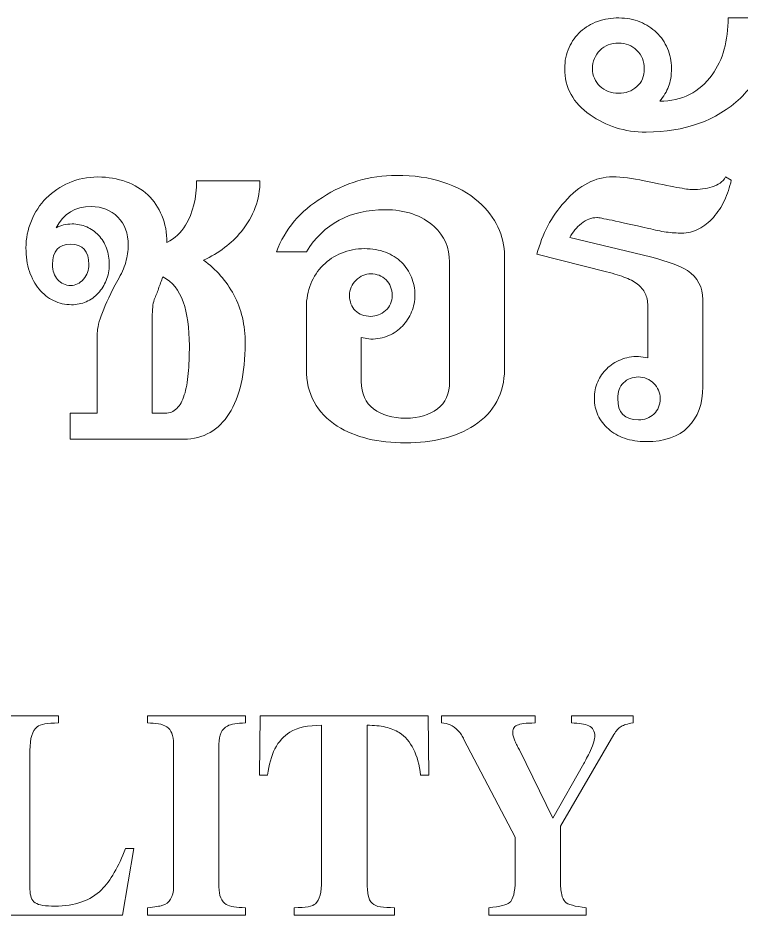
# Model space of a CAD drawing. Header units: millimetres. Extents: x -900 to 690, y -288 to -9.
# Drawn here: x -287 to -92.6, y -286.6 to -45.5 of the extents above; entities that cross this region are included whole.
import ezdxf

# ---------------------------------------------------------------- set-up
doc = ezdxf.new("R2010")
doc.units = ezdxf.units.MM
doc.header["$MEASUREMENT"] = 0
doc.layers.add('Layer 1', color=7, linetype='Continuous')

msp = doc.modelspace()

# ---------------------------------------------------------------- linework, layer by layer
at = {"layer": 'Layer 1', "color": 250, "lineweight": 20}
for points, knots in [([(-82.8899, -45.5314), (-83.324, -49.8719), (-84.3657, -53.8362), (-86.0151, -57.3954), (-86.0151, -57.3954), (-87.6645, -60.9546), (-89.9216, -64.1666), (-92.7863, -67.0603), (-92.7863, -67.0603), (-99.3549, -73.1659), (-107.8044, -76.2043), (-118.1348, -76.2043), (-118.1348, -76.2043), (-123.8932, -76.2043), (-128.9282, -74.6417), (-133.2397, -71.5455), (-133.2397, -71.5455), (-137.7828, -68.3914), (-140.0399, -64.2534), (-140.0399, -59.1606), (-140.0399, -59.1606), (-140.0399, -57.0771), (-139.6637, -55.1962), (-138.8824, -53.489), (-138.8824, -53.489), (-138.13, -51.8107), (-137.0883, -50.3638), (-135.7862, -49.1774), (-135.7862, -49.1774), (-134.484, -47.991), (-132.9504, -47.094), (-131.1852, -46.4574), (-131.1852, -46.4574), (-129.3912, -45.8497), (-127.4813, -45.5314), (-125.4558, -45.5314), (-125.4558, -45.5314), (-123.4013, -45.5314), (-121.5204, -45.8786), (-119.8131, -46.6021), (-119.8131, -46.6021), (-118.0769, -47.2965), (-116.6012, -48.2514), (-115.3569, -49.4668), (-115.3569, -49.4668), (-114.1126, -50.6821), (-113.1288, -52.1), (-112.4343, -53.7494), (-112.4343, -53.7494), (-111.7109, -55.3988), (-111.3636, -57.135), (-111.3636, -59.0159), (-111.3636, -59.0159), (-111.3636, -61.0414), (-111.6241, -62.7198), (-112.116, -63.993), (-112.116, -63.993), (-112.6368, -65.2951), (-113.4181, -66.5973), (-114.4888, -67.8994), (-114.4888, -67.8994), (-108.4989, -67.8994), (-103.8112, -65.5266), (-100.4256, -60.781), (-100.4256, -60.781), (-98.9498, -58.8133), (-97.8791, -56.5273), (-97.1557, -53.952), (-97.1557, -53.952), (-96.4612, -51.4055), (-96.114, -48.5697), (-96.114, -45.5314), (-96.114, -45.5314), (-96.114, -45.5314), (-82.8899, -45.5314), (-82.8899, -45.5314)], [0, 0, 0, 0, 0.05, 0.05, 0.05, 0.05, 0.1, 0.1, 0.1, 0.1, 0.15, 0.15, 0.15, 0.15, 0.2, 0.2, 0.2, 0.2, 0.25, 0.25, 0.25, 0.25, 0.3, 0.3, 0.3, 0.3, 0.35, 0.35, 0.35, 0.35, 0.4, 0.4, 0.4, 0.4, 0.45, 0.45, 0.45, 0.45, 0.5, 0.5, 0.5, 0.5, 0.55, 0.55, 0.55, 0.55, 0.6, 0.6, 0.6, 0.6, 0.65, 0.65, 0.65, 0.65, 0.7, 0.7, 0.7, 0.7, 0.75, 0.75, 0.75, 0.75, 0.8, 0.8, 0.8, 0.8, 0.85, 0.85, 0.85, 0.85, 0.9, 0.9, 0.9, 0.9, 1, 1, 1, 1]), ([(-118.6557, -59.1606), (-118.6557, -57.1929), (-119.3212, -55.5435), (-120.6523, -54.2413), (-120.6523, -54.2413), (-121.9834, -52.9392), (-123.6328, -52.3026), (-125.6005, -52.3026), (-125.6005, -52.3026), (-127.5971, -52.3026), (-129.2465, -52.9392), (-130.5776, -54.2413), (-130.5776, -54.2413), (-131.9087, -55.5435), (-132.5742, -57.1929), (-132.5742, -59.1606), (-132.5742, -59.1606), (-132.5742, -61.0414), (-131.9087, -62.604), (-130.5776, -63.8772), (-130.5776, -63.8772), (-129.2465, -65.1505), (-127.5971, -65.7871), (-125.6005, -65.7871), (-125.6005, -65.7871), (-123.6328, -65.7871), (-121.9834, -65.1794), (-120.6523, -63.993), (-120.6523, -63.993), (-119.3212, -62.8066), (-118.6557, -61.2151), (-118.6557, -59.1606)], [0, 0, 0, 0, 0.11111111, 0.11111111, 0.11111111, 0.11111111, 0.22222222, 0.22222222, 0.22222222, 0.22222222, 0.33333333, 0.33333333, 0.33333333, 0.33333333, 0.44444444, 0.44444444, 0.44444444, 0.44444444, 0.55555556, 0.55555556, 0.55555556, 0.55555556, 0.66666667, 0.66666667, 0.66666667, 0.66666667, 0.77777778, 0.77777778, 0.77777778, 0.77777778, 1, 1, 1, 1]), ([(-221.9595, -89.2836), (-221.9595, -94.2607), (-223.6378, -98.8327), (-227.0234, -102.9996), (-227.0234, -102.9996), (-229.6277, -106.1248), (-232.9844, -108.6712), (-237.1223, -110.6389), (-237.1223, -110.6389), (-233.7367, -113.0696), (-231.0167, -116.1658), (-228.9911, -119.9565), (-228.9911, -119.9565), (-226.9366, -123.7472), (-225.9238, -128.0877), (-225.9238, -133.0069), (-225.9238, -133.0069), (-225.9238, -137.0291), (-226.3, -140.6173), (-227.0234, -143.7714), (-227.0234, -143.7714), (-227.7469, -146.9544), (-228.8175, -149.6455), (-230.2065, -151.8447), (-230.2065, -151.8447), (-231.5954, -154.0439), (-233.3027, -155.7222), (-235.3861, -156.9086), (-235.3861, -156.9086), (-237.4406, -158.095), (-239.7845, -158.7027), (-242.4467, -158.7027), (-242.4467, -158.7027), (-242.4467, -158.7027), (-272.9749, -158.7027), (-272.9749, -158.7027), (-272.9749, -158.7027), (-272.9749, -158.7027), (-272.9749, -151.7579), (-272.9749, -151.7579), (-272.9749, -151.7579), (-272.9749, -151.7579), (-265.6828, -151.7579), (-265.6828, -151.7579), (-265.6828, -151.7579), (-265.6828, -151.7579), (-265.6828, -130.229), (-265.6828, -130.229), (-265.6828, -130.229), (-265.6828, -127.5668), (-263.8598, -122.8212), (-260.1849, -115.9922), (-260.1849, -115.9922), (-259.201, -114.3428), (-258.5065, -112.7513), (-258.0435, -111.1887), (-258.0435, -111.1887), (-257.6095, -109.6261), (-257.378, -108.1214), (-257.378, -106.6456), (-257.378, -106.6456), (-257.378, -103.4337), (-258.304, -100.8872), (-260.1849, -99.0353), (-260.1849, -99.0353), (-262.0368, -97.1544), (-264.4096, -96.2284), (-267.3033, -96.2284), (-267.3033, -96.2284), (-271.6727, -96.2284), (-274.7979, -98.1093), (-276.7366, -101.9), (-276.7366, -101.9), (-275.4924, -101.2345), (-274.0745, -100.8872), (-272.4829, -100.8872), (-272.4829, -100.8872), (-271.065, -100.8872), (-269.7629, -101.1477), (-268.5476, -101.6975), (-268.5476, -101.6975), (-267.3322, -102.2183), (-266.2616, -102.9707), (-265.3645, -103.9256), (-265.3645, -103.9256), (-264.4385, -104.9094), (-263.7441, -106.0669), (-263.2232, -107.4269), (-263.2232, -107.4269), (-262.7313, -108.758), (-262.4709, -110.2338), (-262.4709, -111.8253), (-262.4709, -111.8253), (-262.4709, -113.3589), (-262.7313, -114.7479), (-263.2811, -116.0501), (-263.2811, -116.0501), (-263.8019, -117.3522), (-264.5254, -118.5097), (-265.4513, -119.4935), (-265.4513, -119.4935), (-266.3484, -120.4774), (-267.419, -121.2587), (-268.6633, -121.7795), (-268.6633, -121.7795), (-269.9076, -122.3293), (-271.2387, -122.5897), (-272.6566, -122.5897), (-272.6566, -122.5897), (-274.3349, -122.5897), (-275.9553, -122.2136), (-277.4311, -121.4901), (-277.4311, -121.4901), (-278.9358, -120.7667), (-280.238, -119.725), (-281.3376, -118.3939), (-281.3376, -118.3939), (-282.4372, -117.0628), (-283.3053, -115.4713), (-283.9419, -113.6194), (-283.9419, -113.6194), (-284.5495, -111.7385), (-284.8678, -109.655), (-284.8678, -107.3401), (-284.8678, -107.3401), (-284.8678, -104.7937), (-284.3759, -102.363), (-283.421, -100.0481), (-283.421, -100.0481), (-282.4661, -97.7331), (-281.135, -95.7076), (-279.3988, -93.9424), (-279.3988, -93.9424), (-277.6626, -92.2062), (-275.637, -90.8173), (-273.2932, -89.8045), (-273.2932, -89.8045), (-270.9493, -88.7917), (-268.345, -88.2709), (-265.5381, -88.2709), (-265.5381, -88.2709), (-262.7602, -88.2709), (-260.2427, -88.7049), (-257.9567, -89.5441), (-257.9567, -89.5441), (-255.6418, -90.3832), (-253.703, -91.5696), (-252.0826, -93.1033), (-252.0826, -93.1033), (-250.4911, -94.6369), (-249.2179, -96.4889), (-248.3208, -98.6591), (-248.3208, -98.6591), (-247.4238, -100.8294), (-246.9608, -103.26), (-246.9608, -105.8933), (-246.9608, -105.8933), (-244.8195, -104.7648), (-243.1412, -103.2022), (-241.9548, -101.2345), (-241.9548, -101.2345), (-239.9871, -97.9068), (-239.0032, -93.9135), (-239.0032, -89.2836), (-239.0032, -89.2836), (-239.0032, -89.2836), (-221.9595, -89.2836), (-221.9595, -89.2836)], [0, 0, 0, 0, 0.02325581, 0.02325581, 0.02325581, 0.02325581, 0.04651163, 0.04651163, 0.04651163, 0.04651163, 0.06976744, 0.06976744, 0.06976744, 0.06976744, 0.09302326, 0.09302326, 0.09302326, 0.09302326, 0.11627907, 0.11627907, 0.11627907, 0.11627907, 0.13953488, 0.13953488, 0.13953488, 0.13953488, 0.1627907, 0.1627907, 0.1627907, 0.1627907, 0.18604651, 0.18604651, 0.18604651, 0.18604651, 0.20930233, 0.20930233, 0.20930233, 0.20930233, 0.23255814, 0.23255814, 0.23255814, 0.23255814, 0.25581395, 0.25581395, 0.25581395, 0.25581395, 0.27906977, 0.27906977, 0.27906977, 0.27906977, 0.30232558, 0.30232558, 0.30232558, 0.30232558, 0.3255814, 0.3255814, 0.3255814, 0.3255814, 0.34883721, 0.34883721, 0.34883721, 0.34883721, 0.37209302, 0.37209302, 0.37209302, 0.37209302, 0.39534884, 0.39534884, 0.39534884, 0.39534884, 0.41860465, 0.41860465, 0.41860465, 0.41860465, 0.44186047, 0.44186047, 0.44186047, 0.44186047, 0.46511628, 0.46511628, 0.46511628, 0.46511628, 0.48837209, 0.48837209, 0.48837209, 0.48837209, 0.51162791, 0.51162791, 0.51162791, 0.51162791, 0.53488372, 0.53488372, 0.53488372, 0.53488372, 0.55813953, 0.55813953, 0.55813953, 0.55813953, 0.58139535, 0.58139535, 0.58139535, 0.58139535, 0.60465116, 0.60465116, 0.60465116, 0.60465116, 0.62790698, 0.62790698, 0.62790698, 0.62790698, 0.65116279, 0.65116279, 0.65116279, 0.65116279, 0.6744186, 0.6744186, 0.6744186, 0.6744186, 0.69767442, 0.69767442, 0.69767442, 0.69767442, 0.72093023, 0.72093023, 0.72093023, 0.72093023, 0.74418605, 0.74418605, 0.74418605, 0.74418605, 0.76744186, 0.76744186, 0.76744186, 0.76744186, 0.79069767, 0.79069767, 0.79069767, 0.79069767, 0.81395349, 0.81395349, 0.81395349, 0.81395349, 0.8372093, 0.8372093, 0.8372093, 0.8372093, 0.86046512, 0.86046512, 0.86046512, 0.86046512, 0.88372093, 0.88372093, 0.88372093, 0.88372093, 0.90697674, 0.90697674, 0.90697674, 0.90697674, 0.93023256, 0.93023256, 0.93023256, 0.93023256, 0.95348837, 0.95348837, 0.95348837, 0.95348837, 1, 1, 1, 1]), ([(-217.5323, -108.3529), (-215.2752, -102.3051), (-211.1662, -97.4438), (-205.1763, -93.7688), (-205.1763, -93.7688), (-199.1285, -89.8045), (-192.4731, -87.8368), (-185.2389, -87.8368), (-185.2389, -87.8368), (-175.9792, -87.8368), (-168.6293, -90.2096), (-163.1892, -94.9552), (-163.1892, -94.9552), (-158.5593, -99.0932), (-156.2444, -103.9545), (-156.2444, -109.5393), (-156.2444, -109.5393), (-156.2444, -109.5393), (-156.2444, -139.9517), (-156.2444, -139.9517), (-156.2444, -139.9517), (-156.2444, -146.4046), (-158.9644, -151.4396), (-164.3756, -155.0567), (-164.3756, -155.0567), (-169.3527, -158.1529), (-175.4873, -159.7155), (-182.7793, -159.7155), (-182.7793, -159.7155), (-190.1871, -159.7155), (-196.3217, -158.2108), (-201.183, -155.2303), (-201.183, -155.2303), (-206.7099, -151.6132), (-209.4879, -146.5204), (-209.4879, -139.9807), (-209.4879, -139.9807), (-209.4879, -139.9807), (-209.4879, -123.2842), (-209.4879, -123.2842), (-209.4879, -123.2842), (-209.4879, -121.0272), (-209.0827, -118.9148), (-208.3015, -117.005), (-208.3015, -117.005), (-207.5202, -115.0951), (-206.4206, -113.4168), (-205.0027, -111.9989), (-205.0027, -111.9989), (-203.5848, -110.581), (-201.9354, -109.4814), (-200.0256, -108.7001), (-200.0256, -108.7001), (-198.1447, -107.9188), (-196.0902, -107.5137), (-193.891, -107.5137), (-193.891, -107.5137), (-191.8076, -107.5137), (-189.8977, -107.832), (-188.2194, -108.4976), (-188.2194, -108.4976), (-186.5121, -109.1342), (-185.0943, -110.0312), (-183.9368, -111.1887), (-183.9368, -111.1887), (-182.7504, -112.3462), (-181.8823, -113.6772), (-181.2457, -115.182), (-181.2457, -115.182), (-180.638, -116.6867), (-180.3197, -118.2782), (-180.3197, -119.9565), (-180.3197, -119.9565), (-180.3197, -121.6059), (-180.6091, -123.1395), (-181.2167, -124.5285), (-181.2167, -124.5285), (-181.7955, -125.9464), (-182.6346, -127.2196), (-183.6764, -128.3192), (-183.6764, -128.3192), (-184.7181, -129.4188), (-185.9624, -130.2869), (-187.4092, -130.8946), (-187.4092, -130.8946), (-188.8271, -131.5022), (-190.4475, -131.8205), (-192.1837, -131.8205), (-192.1837, -131.8205), (-192.1837, -131.8205), (-194.7302, -131.4154), (-194.7302, -131.4154), (-194.7302, -131.4154), (-194.7302, -131.4154), (-194.7302, -143.2505), (-194.7302, -143.2505), (-194.7302, -143.2505), (-194.7302, -146.4914), (-193.6306, -148.9221), (-191.4314, -150.6004), (-191.4314, -150.6004), (-189.2322, -152.2498), (-186.3385, -153.089), (-182.7793, -153.089), (-182.7793, -153.089), (-179.278, -153.089), (-176.4422, -152.2498), (-174.2719, -150.6004), (-174.2719, -150.6004), (-172.1017, -148.9221), (-171.0021, -146.4914), (-171.0021, -143.2505), (-171.0021, -143.2505), (-171.0021, -143.2505), (-171.0021, -111.1308), (-171.0021, -111.1308), (-171.0021, -111.1308), (-171.0021, -107.3401), (-172.3911, -104.1571), (-175.169, -101.5528), (-175.169, -101.5528), (-178.4967, -98.5723), (-182.8951, -97.0676), (-188.393, -97.0676), (-188.393, -97.0676), (-197.7685, -97.0676), (-204.8001, -100.8294), (-209.4879, -108.3529), (-209.4879, -108.3529), (-209.4879, -108.3529), (-217.5323, -108.3529), (-217.5323, -108.3529)], [0, 0, 0, 0, 0.02941176, 0.02941176, 0.02941176, 0.02941176, 0.05882353, 0.05882353, 0.05882353, 0.05882353, 0.08823529, 0.08823529, 0.08823529, 0.08823529, 0.11764706, 0.11764706, 0.11764706, 0.11764706, 0.14705882, 0.14705882, 0.14705882, 0.14705882, 0.17647059, 0.17647059, 0.17647059, 0.17647059, 0.20588235, 0.20588235, 0.20588235, 0.20588235, 0.23529412, 0.23529412, 0.23529412, 0.23529412, 0.26470588, 0.26470588, 0.26470588, 0.26470588, 0.29411765, 0.29411765, 0.29411765, 0.29411765, 0.32352941, 0.32352941, 0.32352941, 0.32352941, 0.35294118, 0.35294118, 0.35294118, 0.35294118, 0.38235294, 0.38235294, 0.38235294, 0.38235294, 0.41176471, 0.41176471, 0.41176471, 0.41176471, 0.44117647, 0.44117647, 0.44117647, 0.44117647, 0.47058824, 0.47058824, 0.47058824, 0.47058824, 0.5, 0.5, 0.5, 0.5, 0.52941176, 0.52941176, 0.52941176, 0.52941176, 0.55882353, 0.55882353, 0.55882353, 0.55882353, 0.58823529, 0.58823529, 0.58823529, 0.58823529, 0.61764706, 0.61764706, 0.61764706, 0.61764706, 0.64705882, 0.64705882, 0.64705882, 0.64705882, 0.67647059, 0.67647059, 0.67647059, 0.67647059, 0.70588235, 0.70588235, 0.70588235, 0.70588235, 0.73529412, 0.73529412, 0.73529412, 0.73529412, 0.76470588, 0.76470588, 0.76470588, 0.76470588, 0.79411765, 0.79411765, 0.79411765, 0.79411765, 0.82352941, 0.82352941, 0.82352941, 0.82352941, 0.85294118, 0.85294118, 0.85294118, 0.85294118, 0.88235294, 0.88235294, 0.88235294, 0.88235294, 0.91176471, 0.91176471, 0.91176471, 0.91176471, 0.94117647, 0.94117647, 0.94117647, 0.94117647, 1, 1, 1, 1]), ([(-95.2748, -89.11), (-95.6799, -91.0198), (-96.2876, -92.8428), (-97.0978, -94.579), (-97.0978, -94.579), (-97.937, -96.2863), (-98.9208, -97.82), (-100.0783, -99.1221), (-100.0783, -99.1221), (-101.2358, -100.3953), (-102.5379, -101.437), (-104.0137, -102.1894), (-104.0137, -102.1894), (-105.4895, -102.9707), (-107.0231, -103.3469), (-108.5857, -103.3469), (-108.5857, -103.3469), (-109.8878, -103.3469), (-111.3057, -103.26), (-112.7815, -103.0575), (-112.7815, -103.0575), (-114.2862, -102.8549), (-115.8488, -102.5366), (-117.4982, -102.0736), (-117.4982, -102.0736), (-121.7519, -101.1187), (-124.9928, -100.3953), (-127.3077, -99.9034), (-127.3077, -99.9034), (-129.5937, -99.4404), (-130.9537, -99.18), (-131.4167, -99.18), (-131.4167, -99.18), (-132.8635, -99.18), (-134.2525, -99.7298), (-135.5547, -100.7715), (-135.5547, -100.7715), (-136.8568, -101.8132), (-137.8985, -103.0575), (-138.7088, -104.5333), (-138.7088, -104.5333), (-138.7088, -104.5333), (-117.0063, -109.7129), (-117.0063, -109.7129), (-117.0063, -109.7129), (-112.1738, -111.0151), (-108.875, -112.2304), (-107.081, -113.3589), (-107.081, -113.3589), (-104.3031, -115.2688), (-102.9141, -117.902), (-102.9141, -121.2297), (-102.9141, -121.2297), (-102.9141, -121.2297), (-102.9141, -144.6105), (-102.9141, -144.6105), (-102.9141, -144.6105), (-102.9141, -149.2115), (-104.2162, -152.7996), (-106.8495, -155.4329), (-106.8495, -155.4329), (-109.4827, -158.0661), (-113.2445, -159.3682), (-118.1637, -159.3682), (-118.1637, -159.3682), (-120.334, -159.3682), (-122.2438, -159.0789), (-123.9511, -158.4712), (-123.9511, -158.4712), (-125.6294, -157.8925), (-127.1051, -157.0533), (-128.3205, -155.9827), (-128.3205, -155.9827), (-129.5358, -154.912), (-130.4618, -153.6677), (-131.0984, -152.2788), (-131.0984, -152.2788), (-131.764, -150.9187), (-132.0823, -149.3851), (-132.0823, -147.7646), (-132.0823, -147.7646), (-132.0823, -146.1731), (-131.7929, -144.6974), (-131.1852, -143.3373), (-131.1852, -143.3373), (-130.6065, -141.9773), (-129.7673, -140.7909), (-128.7256, -139.7781), (-128.7256, -139.7781), (-127.6839, -138.7653), (-126.4396, -137.9551), (-124.9928, -137.3764), (-124.9928, -137.3764), (-123.5749, -136.7687), (-121.9544, -136.4793), (-120.2182, -136.4793), (-120.2182, -136.4793), (-120.2182, -136.4793), (-117.6718, -136.8266), (-117.6718, -136.8266), (-117.6718, -136.8266), (-117.6718, -136.8266), (-117.6718, -123.4289), (-117.6718, -123.4289), (-117.6718, -123.4289), (-117.6718, -122.0689), (-117.8744, -120.8825), (-118.2795, -119.8986), (-118.2795, -119.8986), (-118.6556, -118.9148), (-119.2922, -118.0467), (-120.1603, -117.3233), (-120.1603, -117.3233), (-121.0574, -116.5709), (-122.1859, -115.9343), (-123.6038, -115.3556), (-123.6038, -115.3556), (-125.0217, -114.8058), (-126.729, -114.256), (-128.7835, -113.7641), (-128.7835, -113.7641), (-128.7835, -113.7641), (-147.5055, -109.0184), (-147.5055, -109.0184), (-147.5055, -109.0184), (-146.0876, -103.5205), (-143.599, -98.8327), (-140.0398, -94.9263), (-140.0398, -94.9263), (-136.1045, -90.47), (-131.7929, -88.2419), (-127.163, -88.2419), (-127.163, -88.2419), (-124.6745, -88.2419), (-121.8676, -88.5892), (-118.6846, -89.2836), (-118.6846, -89.2836), (-114.9517, -90.0649), (-112.0291, -90.6726), (-109.9168, -91.0488), (-109.9168, -91.0488), (-107.8044, -91.4539), (-106.4154, -91.6564), (-105.8078, -91.6564), (-105.8078, -91.6564), (-103.8111, -91.6564), (-102.0171, -91.4249), (-100.4255, -90.933), (-100.4255, -90.933), (-98.8051, -90.4411), (-97.5897, -89.573), (-96.8085, -88.2709), (-96.8085, -88.2709), (-96.8085, -88.2709), (-95.2748, -89.11), (-95.2748, -89.11)], [0, 0, 0, 0, 0.025, 0.025, 0.025, 0.025, 0.05, 0.05, 0.05, 0.05, 0.075, 0.075, 0.075, 0.075, 0.1, 0.1, 0.1, 0.1, 0.125, 0.125, 0.125, 0.125, 0.15, 0.15, 0.15, 0.15, 0.175, 0.175, 0.175, 0.175, 0.2, 0.2, 0.2, 0.2, 0.225, 0.225, 0.225, 0.225, 0.25, 0.25, 0.25, 0.25, 0.275, 0.275, 0.275, 0.275, 0.3, 0.3, 0.3, 0.3, 0.325, 0.325, 0.325, 0.325, 0.35, 0.35, 0.35, 0.35, 0.375, 0.375, 0.375, 0.375, 0.4, 0.4, 0.4, 0.4, 0.425, 0.425, 0.425, 0.425, 0.45, 0.45, 0.45, 0.45, 0.475, 0.475, 0.475, 0.475, 0.5, 0.5, 0.5, 0.5, 0.525, 0.525, 0.525, 0.525, 0.55, 0.55, 0.55, 0.55, 0.575, 0.575, 0.575, 0.575, 0.6, 0.6, 0.6, 0.6, 0.625, 0.625, 0.625, 0.625, 0.65, 0.65, 0.65, 0.65, 0.675, 0.675, 0.675, 0.675, 0.7, 0.7, 0.7, 0.7, 0.725, 0.725, 0.725, 0.725, 0.75, 0.75, 0.75, 0.75, 0.775, 0.775, 0.775, 0.775, 0.8, 0.8, 0.8, 0.8, 0.825, 0.825, 0.825, 0.825, 0.85, 0.85, 0.85, 0.85, 0.875, 0.875, 0.875, 0.875, 0.9, 0.9, 0.9, 0.9, 0.925, 0.925, 0.925, 0.925, 0.95, 0.95, 0.95, 0.95, 1, 1, 1, 1]), ([(-267.9688, -111.8253), (-267.9688, -108.1503), (-269.5893, -106.3273), (-272.8302, -106.3273), (-272.8302, -106.3273), (-276.1, -106.3273), (-277.7494, -108.1503), (-277.7494, -111.8253), (-277.7494, -111.8253), (-277.7494, -113.4747), (-277.2864, -114.8058), (-276.3605, -115.8475), (-276.3605, -115.8475), (-275.4055, -116.8892), (-274.2481, -117.4101), (-272.8302, -117.4101), (-272.8302, -117.4101), (-271.4991, -117.4101), (-270.3706, -116.8603), (-269.4157, -115.7317), (-269.4157, -115.7317), (-268.4607, -114.6032), (-267.9688, -113.3011), (-267.9688, -111.8253)], [0, 0, 0, 0, 0.14285714, 0.14285714, 0.14285714, 0.14285714, 0.28571429, 0.28571429, 0.28571429, 0.28571429, 0.42857143, 0.42857143, 0.42857143, 0.42857143, 0.57142857, 0.57142857, 0.57142857, 0.57142857, 0.71428571, 0.71428571, 0.71428571, 0.71428571, 1, 1, 1, 1]), ([(-248.0604, -115.1241), (-248.4944, -116.1947), (-248.8996, -117.2654), (-249.2468, -118.2782), (-249.2468, -118.2782), (-249.5651, -119.291), (-249.9702, -120.2748), (-250.4043, -121.2297), (-250.4043, -121.2297), (-250.7515, -122.4161), (-250.9251, -123.9787), (-250.9251, -125.8885), (-250.9251, -125.8885), (-250.9251, -125.8885), (-250.9251, -151.7579), (-250.9251, -151.7579), (-250.9251, -151.7579), (-250.9251, -151.7579), (-247.4527, -151.7579), (-247.4527, -151.7579), (-247.4527, -151.7579), (-246.2084, -151.7579), (-245.1667, -151.3238), (-244.3276, -150.4847), (-244.3276, -150.4847), (-243.4884, -149.6455), (-242.7939, -148.4302), (-242.302, -146.8387), (-242.302, -146.8387), (-241.7811, -145.2471), (-241.4339, -143.3373), (-241.2313, -141.0803), (-241.2313, -141.0803), (-241.0288, -138.8232), (-240.942, -136.3057), (-240.942, -133.5278), (-240.942, -133.5278), (-240.942, -128.8979), (-241.4918, -124.9915), (-242.5914, -121.8374), (-242.5914, -121.8374), (-243.691, -118.6544), (-245.514, -116.4262), (-248.0604, -115.1241)], [0, 0, 0, 0, 0.08333333, 0.08333333, 0.08333333, 0.08333333, 0.16666667, 0.16666667, 0.16666667, 0.16666667, 0.25, 0.25, 0.25, 0.25, 0.33333333, 0.33333333, 0.33333333, 0.33333333, 0.41666667, 0.41666667, 0.41666667, 0.41666667, 0.5, 0.5, 0.5, 0.5, 0.58333333, 0.58333333, 0.58333333, 0.58333333, 0.66666667, 0.66666667, 0.66666667, 0.66666667, 0.75, 0.75, 0.75, 0.75, 0.83333333, 0.83333333, 0.83333333, 0.83333333, 1, 1, 1, 1]), ([(-186.4253, -120.1301), (-186.4253, -118.365), (-186.9751, -116.976), (-188.0747, -115.9054), (-188.0747, -115.9054), (-189.1743, -114.8347), (-190.5633, -114.2849), (-192.1837, -114.2849), (-192.1837, -114.2849), (-193.6595, -114.2849), (-194.9906, -114.8636), (-196.1481, -115.9922), (-196.1481, -115.9922), (-197.3055, -117.1207), (-197.8843, -118.4807), (-197.8843, -120.1301), (-197.8843, -120.1301), (-197.8843, -121.7506), (-197.3634, -123.1106), (-196.3506, -124.1523), (-196.3506, -124.1523), (-195.3378, -125.194), (-193.9489, -125.7149), (-192.1837, -125.7149), (-192.1837, -125.7149), (-190.7369, -125.7149), (-189.4058, -125.194), (-188.2194, -124.1523), (-188.2194, -124.1523), (-187.033, -123.1106), (-186.4253, -121.7506), (-186.4253, -120.1301)], [0, 0, 0, 0, 0.11111111, 0.11111111, 0.11111111, 0.11111111, 0.22222222, 0.22222222, 0.22222222, 0.22222222, 0.33333333, 0.33333333, 0.33333333, 0.33333333, 0.44444444, 0.44444444, 0.44444444, 0.44444444, 0.55555556, 0.55555556, 0.55555556, 0.55555556, 0.66666667, 0.66666667, 0.66666667, 0.66666667, 0.77777778, 0.77777778, 0.77777778, 0.77777778, 1, 1, 1, 1]), ([(-114.373, -147.7646), (-114.373, -147.0123), (-114.5177, -146.2889), (-114.836, -145.5944), (-114.836, -145.5944), (-115.1543, -144.8999), (-115.5594, -144.2633), (-116.1092, -143.7424), (-116.1092, -143.7424), (-116.659, -143.1926), (-117.2667, -142.7586), (-117.9612, -142.4692), (-117.9612, -142.4692), (-118.6846, -142.1509), (-119.4369, -142.0062), (-120.2182, -142.0062), (-120.2182, -142.0062), (-121.8387, -142.0062), (-123.1987, -142.5271), (-124.2404, -143.5688), (-124.2404, -143.5688), (-125.2821, -144.6105), (-125.803, -145.9995), (-125.803, -147.7646), (-125.803, -147.7646), (-125.803, -151.6132), (-123.9511, -153.523), (-120.2182, -153.523), (-120.2182, -153.523), (-118.5688, -153.523), (-117.2088, -153.0022), (-116.0803, -151.9605), (-116.0803, -151.9605), (-114.9517, -150.9187), (-114.373, -149.5008), (-114.373, -147.7646)], [0, 0, 0, 0, 0.1, 0.1, 0.1, 0.1, 0.2, 0.2, 0.2, 0.2, 0.3, 0.3, 0.3, 0.3, 0.4, 0.4, 0.4, 0.4, 0.5, 0.5, 0.5, 0.5, 0.6, 0.6, 0.6, 0.6, 0.7, 0.7, 0.7, 0.7, 0.8, 0.8, 0.8, 0.8, 1, 1, 1, 1]), ([(-255.8748, -268.6679), (-255.8748, -268.6679), (-258.9353, -286.5911), (-258.9353, -286.5911), (-258.9353, -286.5911), (-258.9353, -286.5911), (-302.3687, -286.5911), (-302.3687, -286.5911), (-302.3687, -286.5911), (-302.3687, -286.5911), (-302.3687, -284.6119), (-302.3687, -284.6119), (-302.3687, -284.6119), (-300.1329, -284.282), (-298.8684, -284.0804), (-298.5568, -283.9704), (-298.5568, -283.9704), (-296.7975, -283.329), (-295.9178, -281.6796), (-295.9178, -279.0223), (-295.9178, -279.0223), (-295.9178, -279.0223), (-295.9178, -240.6286), (-295.9178, -240.6286), (-295.9178, -240.6286), (-295.9178, -239.4557), (-296.0645, -238.4844), (-296.3393, -237.7514), (-296.3393, -237.7514), (-296.6326, -237.0183), (-297.0541, -236.4502), (-297.6039, -236.047), (-297.6039, -236.047), (-298.172, -235.6255), (-298.8501, -235.3506), (-299.6564, -235.204), (-299.6564, -235.204), (-300.4628, -235.0574), (-301.3608, -234.9841), (-302.3687, -234.9841), (-302.3687, -234.9841), (-302.3687, -234.9841), (-302.3687, -233.0598), (-302.3687, -233.0598), (-302.3687, -233.0598), (-302.3687, -233.0598), (-276.1071, -233.0598), (-276.1071, -233.0598), (-276.1071, -233.0598), (-276.1071, -233.0598), (-276.1071, -234.9841), (-276.1071, -234.9841), (-276.1071, -234.9841), (-279.0759, -234.9841), (-281.0185, -235.3323), (-281.8982, -236.0104), (-281.8982, -236.0104), (-283.1627, -236.9817), (-283.7858, -239.1075), (-283.7858, -242.4063), (-283.7858, -242.4063), (-283.7858, -242.4063), (-283.7858, -279.6637), (-283.7858, -279.6637), (-283.7858, -279.6637), (-283.7858, -280.5984), (-283.6758, -281.3498), (-283.4559, -281.9179), (-283.4559, -281.9179), (-283.2543, -282.5043), (-282.8878, -282.9625), (-282.393, -283.2924), (-282.393, -283.2924), (-281.8799, -283.6406), (-281.2018, -283.8605), (-280.3221, -283.9888), (-280.3221, -283.9888), (-279.4425, -284.117), (-278.3612, -284.1903), (-277.0784, -284.1903), (-277.0784, -284.1903), (-271.6721, -284.1903), (-267.4937, -282.7059), (-264.5615, -279.7737), (-264.5615, -279.7737), (-262.1241, -277.3546), (-259.9615, -273.6344), (-258.0739, -268.6679), (-258.0739, -268.6679), (-258.0739, -268.6679), (-255.8748, -268.6679), (-255.8748, -268.6679)], [0, 0, 0, 0, 0.04166667, 0.04166667, 0.04166667, 0.04166667, 0.08333333, 0.08333333, 0.08333333, 0.08333333, 0.125, 0.125, 0.125, 0.125, 0.16666667, 0.16666667, 0.16666667, 0.16666667, 0.20833333, 0.20833333, 0.20833333, 0.20833333, 0.25, 0.25, 0.25, 0.25, 0.29166667, 0.29166667, 0.29166667, 0.29166667, 0.33333333, 0.33333333, 0.33333333, 0.33333333, 0.375, 0.375, 0.375, 0.375, 0.41666667, 0.41666667, 0.41666667, 0.41666667, 0.45833333, 0.45833333, 0.45833333, 0.45833333, 0.5, 0.5, 0.5, 0.5, 0.54166667, 0.54166667, 0.54166667, 0.54166667, 0.58333333, 0.58333333, 0.58333333, 0.58333333, 0.625, 0.625, 0.625, 0.625, 0.66666667, 0.66666667, 0.66666667, 0.66666667, 0.70833333, 0.70833333, 0.70833333, 0.70833333, 0.75, 0.75, 0.75, 0.75, 0.79166667, 0.79166667, 0.79166667, 0.79166667, 0.83333333, 0.83333333, 0.83333333, 0.83333333, 0.875, 0.875, 0.875, 0.875, 0.91666667, 0.91666667, 0.91666667, 0.91666667, 1, 1, 1, 1]), ([(-225.8562, -286.5911), (-225.8562, -286.5911), (-252.2278, -286.5911), (-252.2278, -286.5911), (-252.2278, -286.5911), (-252.2278, -286.5911), (-252.2278, -284.6119), (-252.2278, -284.6119), (-252.2278, -284.6119), (-251.1832, -284.5019), (-250.3402, -284.3919), (-249.6988, -284.3003), (-249.6988, -284.3003), (-249.0574, -284.227), (-248.5992, -284.1354), (-248.306, -284.0621), (-248.306, -284.0621), (-246.2351, -283.4206), (-245.1905, -281.7346), (-245.1905, -279.0223), (-245.1905, -279.0223), (-245.1905, -279.0223), (-245.1905, -240.6286), (-245.1905, -240.6286), (-245.1905, -240.6286), (-245.1905, -239.4557), (-245.3371, -238.4844), (-245.6487, -237.7514), (-245.6487, -237.7514), (-245.9419, -237.0183), (-246.4, -236.4502), (-247.0231, -236.047), (-247.0231, -236.047), (-247.6279, -235.6255), (-248.361, -235.3506), (-249.2406, -235.204), (-249.2406, -235.204), (-250.1203, -235.0574), (-251.1099, -234.9841), (-252.2278, -234.9841), (-252.2278, -234.9841), (-252.2278, -234.9841), (-252.2278, -233.0598), (-252.2278, -233.0598), (-252.2278, -233.0598), (-252.2278, -233.0598), (-225.8562, -233.0598), (-225.8562, -233.0598), (-225.8562, -233.0598), (-225.8562, -233.0598), (-225.8562, -234.9841), (-225.8562, -234.9841), (-225.8562, -234.9841), (-228.1103, -234.9841), (-229.7231, -235.259), (-230.6944, -235.7905), (-230.6944, -235.7905), (-232.2338, -236.5418), (-233.0035, -238.1546), (-233.0035, -240.6286), (-233.0035, -240.6286), (-233.0035, -240.6286), (-233.0035, -279.0223), (-233.0035, -279.0223), (-233.0035, -279.0223), (-233.0035, -281.3864), (-232.3437, -282.9625), (-231.0242, -283.7505), (-231.0242, -283.7505), (-229.9796, -284.3186), (-228.257, -284.6119), (-225.8562, -284.6119), (-225.8562, -284.6119), (-225.8562, -284.6119), (-225.8562, -286.5911), (-225.8562, -286.5911)], [0, 0, 0, 0, 0.05, 0.05, 0.05, 0.05, 0.1, 0.1, 0.1, 0.1, 0.15, 0.15, 0.15, 0.15, 0.2, 0.2, 0.2, 0.2, 0.25, 0.25, 0.25, 0.25, 0.3, 0.3, 0.3, 0.3, 0.35, 0.35, 0.35, 0.35, 0.4, 0.4, 0.4, 0.4, 0.45, 0.45, 0.45, 0.45, 0.5, 0.5, 0.5, 0.5, 0.55, 0.55, 0.55, 0.55, 0.6, 0.6, 0.6, 0.6, 0.65, 0.65, 0.65, 0.65, 0.7, 0.7, 0.7, 0.7, 0.75, 0.75, 0.75, 0.75, 0.8, 0.8, 0.8, 0.8, 0.85, 0.85, 0.85, 0.85, 0.9, 0.9, 0.9, 0.9, 1, 1, 1, 1]), ([(-176.5766, -249.0038), (-176.5766, -249.0038), (-178.7758, -249.0038), (-178.7758, -249.0038), (-178.7758, -249.0038), (-179.4172, -243.4692), (-181.3232, -239.6573), (-184.5119, -237.5681), (-184.5119, -237.5681), (-185.5565, -236.89), (-186.8027, -236.3952), (-188.2505, -236.0654), (-188.2505, -236.0654), (-189.6983, -235.7538), (-191.3293, -235.5889), (-193.162, -235.5889), (-193.162, -235.5889), (-193.162, -235.5889), (-193.162, -277.3546), (-193.162, -277.3546), (-193.162, -277.3546), (-193.162, -278.9673), (-193.0703, -280.2502), (-192.8871, -281.2215), (-192.8871, -281.2215), (-192.7221, -282.1928), (-192.3556, -282.9258), (-191.8242, -283.4206), (-191.8242, -283.4206), (-191.2744, -283.9155), (-190.523, -284.2453), (-189.57, -284.3919), (-189.57, -284.3919), (-188.5987, -284.5385), (-187.3525, -284.6119), (-185.8131, -284.6119), (-185.8131, -284.6119), (-185.8131, -284.6119), (-185.8131, -286.5911), (-185.8131, -286.5911), (-185.8131, -286.5911), (-185.8131, -286.5911), (-212.7528, -286.5911), (-212.7528, -286.5911), (-212.7528, -286.5911), (-212.7528, -286.5911), (-212.7528, -284.6119), (-212.7528, -284.6119), (-212.7528, -284.6119), (-209.674, -284.6119), (-207.7681, -284.2453), (-207.0167, -283.5306), (-207.0167, -283.5306), (-205.9354, -282.5227), (-205.404, -280.4701), (-205.404, -277.3546), (-205.404, -277.3546), (-205.404, -277.3546), (-205.404, -235.5889), (-205.404, -235.5889), (-205.404, -235.5889), (-209.0143, -235.5889), (-211.8732, -236.212), (-213.9441, -237.4765), (-213.9441, -237.4765), (-217.2611, -239.5107), (-219.2587, -243.3592), (-219.9001, -249.0038), (-219.9001, -249.0038), (-219.9001, -249.0038), (-222.0993, -249.0038), (-222.0993, -249.0038), (-222.0993, -249.0038), (-222.0993, -249.0038), (-221.8794, -233.0598), (-221.8794, -233.0598), (-221.8794, -233.0598), (-221.8794, -233.0598), (-176.7782, -233.0598), (-176.7782, -233.0598), (-176.7782, -233.0598), (-176.7782, -233.0598), (-176.5766, -249.0038), (-176.5766, -249.0038)], [0, 0, 0, 0, 0.04545455, 0.04545455, 0.04545455, 0.04545455, 0.09090909, 0.09090909, 0.09090909, 0.09090909, 0.13636364, 0.13636364, 0.13636364, 0.13636364, 0.18181818, 0.18181818, 0.18181818, 0.18181818, 0.22727273, 0.22727273, 0.22727273, 0.22727273, 0.27272727, 0.27272727, 0.27272727, 0.27272727, 0.31818182, 0.31818182, 0.31818182, 0.31818182, 0.36363636, 0.36363636, 0.36363636, 0.36363636, 0.40909091, 0.40909091, 0.40909091, 0.40909091, 0.45454545, 0.45454545, 0.45454545, 0.45454545, 0.5, 0.5, 0.5, 0.5, 0.54545455, 0.54545455, 0.54545455, 0.54545455, 0.59090909, 0.59090909, 0.59090909, 0.59090909, 0.63636364, 0.63636364, 0.63636364, 0.63636364, 0.68181818, 0.68181818, 0.68181818, 0.68181818, 0.72727273, 0.72727273, 0.72727273, 0.72727273, 0.77272727, 0.77272727, 0.77272727, 0.77272727, 0.81818182, 0.81818182, 0.81818182, 0.81818182, 0.86363636, 0.86363636, 0.86363636, 0.86363636, 0.90909091, 0.90909091, 0.90909091, 0.90909091, 1, 1, 1, 1]), ([(-121.6892, -234.9841), (-122.4406, -235.0941), (-123.082, -235.2223), (-123.5768, -235.369), (-123.5768, -235.369), (-124.0716, -235.5156), (-124.5115, -235.6988), (-124.8963, -235.9371), (-124.8963, -235.9371), (-125.2628, -236.157), (-125.611, -236.4502), (-125.9043, -236.7984), (-125.9043, -236.7984), (-126.2158, -237.1283), (-126.5274, -237.5681), (-126.8572, -238.0996), (-126.8572, -238.0996), (-126.8572, -238.0996), (-141.1884, -262.7485), (-141.1884, -262.7485), (-141.1884, -262.7485), (-141.1884, -262.7485), (-141.1884, -277.3546), (-141.1884, -277.3546), (-141.1884, -277.3546), (-141.1884, -278.8574), (-141.0785, -280.0852), (-140.8586, -281.0382), (-140.8586, -281.0382), (-140.657, -281.9912), (-140.3454, -282.6509), (-139.9606, -283.0541), (-139.9606, -283.0541), (-139.2092, -283.7688), (-137.3033, -284.282), (-134.2611, -284.6119), (-134.2611, -284.6119), (-134.2611, -284.6119), (-134.2611, -286.5911), (-134.2611, -286.5911), (-134.2611, -286.5911), (-134.2611, -286.5911), (-160.4128, -286.5911), (-160.4128, -286.5911), (-160.4128, -286.5911), (-160.4128, -286.5911), (-160.4128, -284.6119), (-160.4128, -284.6119), (-160.4128, -284.6119), (-157.4073, -284.282), (-155.5746, -283.8605), (-154.9332, -283.3107), (-154.9332, -283.3107), (-153.8886, -282.376), (-153.3755, -280.3968), (-153.3755, -277.3546), (-153.3755, -277.3546), (-153.3755, -277.3546), (-153.3755, -265.6991), (-153.3755, -265.6991), (-153.3755, -265.6991), (-153.3755, -265.6991), (-167.1202, -239.4008), (-167.1202, -239.4008), (-167.1202, -239.4008), (-167.3035, -238.9976), (-167.5234, -238.5944), (-167.78, -238.1912), (-167.78, -238.1912), (-168.0549, -237.7697), (-168.3847, -237.3665), (-168.7879, -236.9817), (-168.7879, -236.9817), (-169.9975, -235.6622), (-171.4636, -234.9841), (-173.1862, -234.9841), (-173.1862, -234.9841), (-173.1862, -234.9841), (-173.1862, -233.0598), (-173.1862, -233.0598), (-173.1862, -233.0598), (-173.1862, -233.0598), (-148.0058, -233.0598), (-148.0058, -233.0598), (-148.0058, -233.0598), (-148.0058, -233.0598), (-148.0058, -234.9841), (-148.0058, -234.9841), (-148.0058, -234.9841), (-149.252, -234.9841), (-150.2783, -235.0391), (-151.048, -235.1307), (-151.048, -235.1307), (-151.8177, -235.2223), (-152.4225, -235.369), (-152.8623, -235.5889), (-152.8623, -235.5889), (-153.3205, -235.7905), (-153.6137, -236.0837), (-153.7786, -236.4502), (-153.7786, -236.4502), (-153.9436, -236.7984), (-154.0169, -237.2566), (-154.0169, -237.788), (-154.0169, -237.788), (-154.0169, -238.0263), (-153.9619, -238.3378), (-153.8519, -238.6677), (-153.8519, -238.6677), (-153.742, -239.0159), (-153.6137, -239.3824), (-153.4304, -239.8039), (-153.4304, -239.8039), (-153.2472, -240.2071), (-153.0639, -240.6286), (-152.8623, -241.0318), (-152.8623, -241.0318), (-152.6607, -241.4533), (-152.4591, -241.8382), (-152.2392, -242.1864), (-152.2392, -242.1864), (-152.2392, -242.1864), (-143.2227, -260.5494), (-143.2227, -260.5494), (-143.2227, -260.5494), (-143.2227, -260.5494), (-134.9025, -245.8883), (-134.9025, -245.8883), (-134.9025, -245.8883), (-134.6826, -245.5034), (-134.4443, -245.0269), (-134.1511, -244.4771), (-134.1511, -244.4771), (-133.8579, -243.909), (-133.528, -243.231), (-133.1248, -242.4063), (-133.1248, -242.4063), (-132.3368, -240.537), (-131.952, -239.2541), (-131.952, -238.5394), (-131.952, -238.5394), (-131.952, -237.1833), (-132.5017, -236.2486), (-133.583, -235.7355), (-133.583, -235.7355), (-134.6826, -235.2407), (-136.2037, -234.9841), (-138.1829, -234.9841), (-138.1829, -234.9841), (-138.1829, -234.9841), (-138.1829, -233.0598), (-138.1829, -233.0598), (-138.1829, -233.0598), (-138.1829, -233.0598), (-121.6892, -233.0598), (-121.6892, -233.0598), (-121.6892, -233.0598), (-121.6892, -233.0598), (-121.6892, -234.9841), (-121.6892, -234.9841)], [0, 0, 0, 0, 0.02439024, 0.02439024, 0.02439024, 0.02439024, 0.04878049, 0.04878049, 0.04878049, 0.04878049, 0.07317073, 0.07317073, 0.07317073, 0.07317073, 0.09756098, 0.09756098, 0.09756098, 0.09756098, 0.12195122, 0.12195122, 0.12195122, 0.12195122, 0.14634146, 0.14634146, 0.14634146, 0.14634146, 0.17073171, 0.17073171, 0.17073171, 0.17073171, 0.19512195, 0.19512195, 0.19512195, 0.19512195, 0.2195122, 0.2195122, 0.2195122, 0.2195122, 0.24390244, 0.24390244, 0.24390244, 0.24390244, 0.26829268, 0.26829268, 0.26829268, 0.26829268, 0.29268293, 0.29268293, 0.29268293, 0.29268293, 0.31707317, 0.31707317, 0.31707317, 0.31707317, 0.34146341, 0.34146341, 0.34146341, 0.34146341, 0.36585366, 0.36585366, 0.36585366, 0.36585366, 0.3902439, 0.3902439, 0.3902439, 0.3902439, 0.41463415, 0.41463415, 0.41463415, 0.41463415, 0.43902439, 0.43902439, 0.43902439, 0.43902439, 0.46341463, 0.46341463, 0.46341463, 0.46341463, 0.48780488, 0.48780488, 0.48780488, 0.48780488, 0.51219512, 0.51219512, 0.51219512, 0.51219512, 0.53658537, 0.53658537, 0.53658537, 0.53658537, 0.56097561, 0.56097561, 0.56097561, 0.56097561, 0.58536585, 0.58536585, 0.58536585, 0.58536585, 0.6097561, 0.6097561, 0.6097561, 0.6097561, 0.63414634, 0.63414634, 0.63414634, 0.63414634, 0.65853659, 0.65853659, 0.65853659, 0.65853659, 0.68292683, 0.68292683, 0.68292683, 0.68292683, 0.70731707, 0.70731707, 0.70731707, 0.70731707, 0.73170732, 0.73170732, 0.73170732, 0.73170732, 0.75609756, 0.75609756, 0.75609756, 0.75609756, 0.7804878, 0.7804878, 0.7804878, 0.7804878, 0.80487805, 0.80487805, 0.80487805, 0.80487805, 0.82926829, 0.82926829, 0.82926829, 0.82926829, 0.85365854, 0.85365854, 0.85365854, 0.85365854, 0.87804878, 0.87804878, 0.87804878, 0.87804878, 0.90243902, 0.90243902, 0.90243902, 0.90243902, 0.92682927, 0.92682927, 0.92682927, 0.92682927, 0.95121951, 0.95121951, 0.95121951, 0.95121951, 1, 1, 1, 1])]:
    msp.add_open_spline(points, degree=3, knots=knots, dxfattribs=at)

doc.saveas('drawing.dxf')
